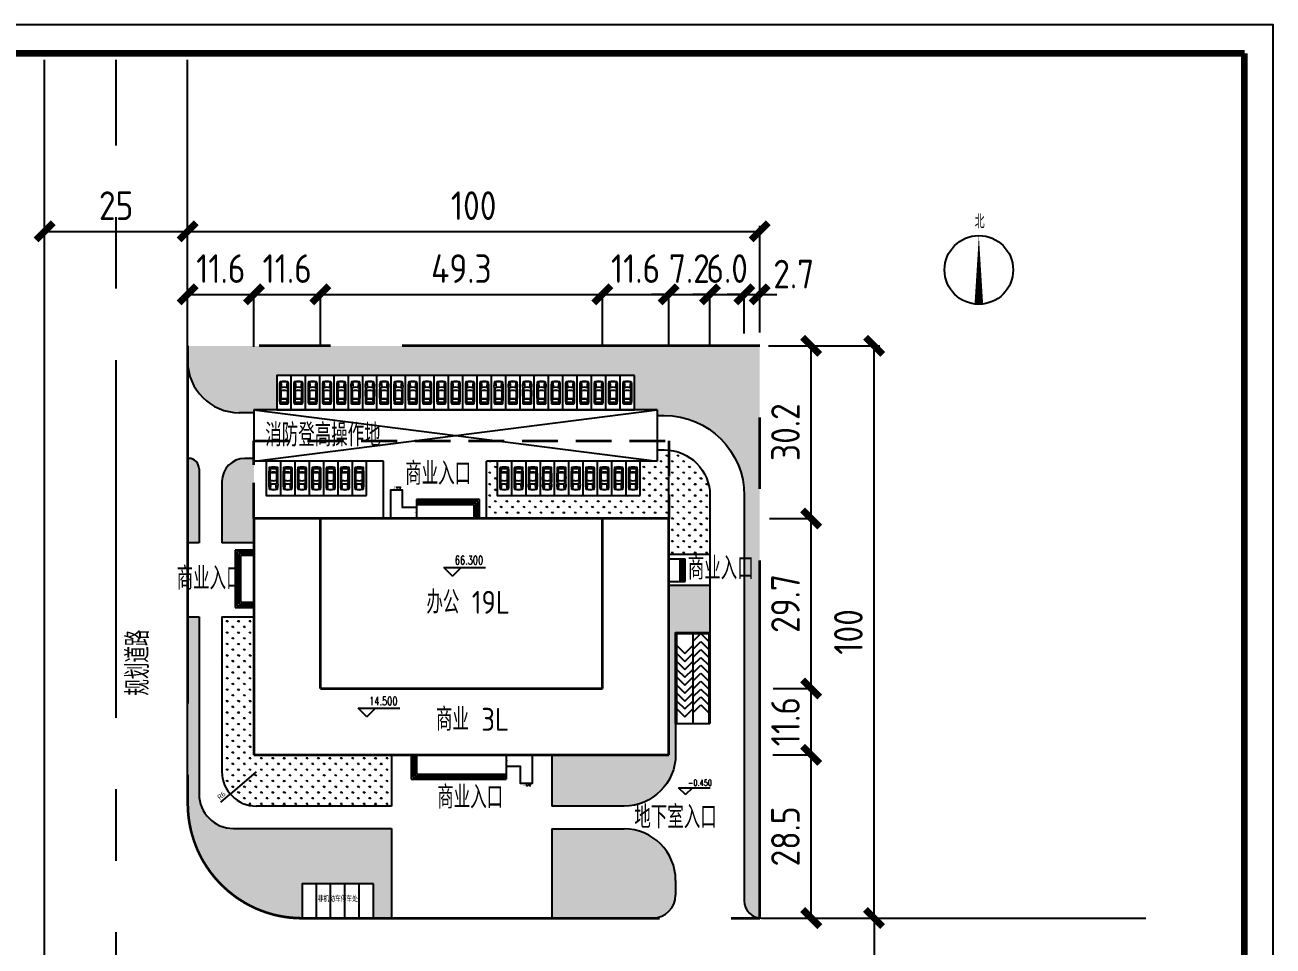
# Model space of a CAD drawing. Extents: x -1 to 1050000, y -900000 to 0.
# Drawn here: x 80931 to 168200, y -125589 to -61200 of the extents above; entities that cross this region are included whole.
import ezdxf

# ---------------------------------------------------------------- set-up
doc = ezdxf.new("R2010")
doc.units = 0
doc.header["$LTSCALE"] = 1000
doc.header["$MEASUREMENT"] = 0
doc.linetypes.add('CENTERX2', pattern=[4, 2.5, -0.5, 0.5, -0.5])
doc.linetypes.add('DASHED2', pattern=[0.375, 0.25, -0.125])
doc.layers.add('Building', color=240, linetype='Continuous', lineweight=40)
doc.layers.add('G-ANNO-TTLB-WIDE', color=214, linetype='Continuous', lineweight=100)
for name, color, linetype in [('DIM_ELEV', 3, 'Continuous'), ('DIM_SYMB', 3, 'Continuous'), ('G-ANNO-TTLB-THIN', 151, 'Continuous'), ('grass', 90, 'Continuous'), ('PKNG-TSRP', 83, 'Continuous'), ('PUB_DIM', 3, 'Continuous'), ('PUB_TEXT', 7, 'Continuous'), ('ROAD', 2, 'Continuous'), ('ROAD_DOTE', 1, 'CENTERX2'), ('secure-fire', 72, 'Continuous'), ('STAIR', 2, 'Continuous'), ('停车场', 30, 'Continuous')]:
    doc.layers.add(name, color=color, linetype=linetype)
doc.styles.add('_TCH_DIM', font='SIMPLEX', dxfattribs={"bigfont": 'GBCBIG'})
doc.styles.get("Standard").update_dxf_attribs({"font": 'gbenor.shx', "bigfont": 'gbcbig.shx'})
doc.dimstyles.get("Standard").update_dxf_attribs({"dimscale": 100, "dimtxt": 3.5, "dimasz": 1, "dimexe": 2.5, "dimexo": 3, "dimgap": 1.5, "dimtad": 1, "dimdec": 0, "dimzin": 0, "dimdsep": 46, "dimtxsty": 'Standard', "dimblk": 'ARCHTICK', "dimcen": 0.09, "dimadec": 0, "dimazin": 0, "dimtfac": 1, "dimtdec": 0, "dimtix": 1, "dimtmove": 2, "dimatfit": 3, "dimfxl": 1, "dimtolj": 1, "dimtzin": 0, "dimarcsym": 0})
pattern_1 = [(90, (82305.97, -143630.85), (-399.1182, 399.1182), [105.8323, -692.404]), (45, (82305.97, -143630.85), (-399.1185, 399.1185), [105.8323, -458.6065]), (135, (82305.97, -143630.85), (-399.1185, -399.1185), [105.8323, -458.6065])]

# ---------------------------------------------------------------- blocks, each defined once
blk = doc.blocks.new('_ArchTick')
at = {"color": 0, "linetype": 'ByBlock', "const_width": 0.4}
blk.add_lwpolyline([(-0.5, -0.5), (0.5, 0.5)], dxfattribs=at)
blk = doc.blocks.new('*D737')
at = {"layer": 'Defpoints', "color": 0, "transparency": 16777216}
for p in [(132306, -75631), (92306, -80431), (132306, -80431)]:
    blk.add_point(p, dxfattribs=at)
at = {"layer": 'PUB_DIM', "color": 0, "lineweight": -2, "transparency": 16777216}
for p, q in [((92306, -80031), (92306, -75231)), ((92306, -75631), (132306, -75631)), ((132306, -80031), (132306, -75231))]:
    blk.add_line(p, q, dxfattribs=at)
at = {"layer": 'PUB_DIM', "color": 0, "lineweight": -2, "transparency": 16777216, "xscale": 1200, "yscale": 1200, "zscale": 1200, "rotation": 180}
blk.add_blockref('_ArchTick', (92306, -75631), dxfattribs=at)
at = {"layer": 'PUB_DIM', "color": 0, "lineweight": -2, "transparency": 16777216, "xscale": 1200, "yscale": 1200, "zscale": 1200}
blk.add_blockref('_ArchTick', (132306, -75631), dxfattribs=at)
at = {"layer": 'PUB_DIM', "color": 0, "transparency": 16777216, "insert": (112306, -73831), "char_height": 2000, "attachment_point": 5}
blk.add_mtext('\\A1;100', dxfattribs=at)
blk = doc.blocks.new('*D731')
at = {"layer": 'Defpoints', "color": 0, "transparency": 16777216}
for p in [(135506, -83631), (140306, -83631), (135506, -123631)]:
    blk.add_point(p, dxfattribs=at)
at = {"layer": 'PUB_DIM', "color": 0, "lineweight": -2, "transparency": 16777216}
for p, q in [((135906, -83631), (140706, -83631)), ((140306, -123631), (140306, -83631)), ((135906, -123631), (140706, -123631))]:
    blk.add_line(p, q, dxfattribs=at)
at = {"layer": 'PUB_DIM', "color": 0, "lineweight": -2, "transparency": 16777216, "xscale": 1200, "yscale": 1200, "zscale": 1200}
for p, rotation in [((140306, -83631), 90), ((140306, -123631), 270)]:
    blk.add_blockref('_ArchTick', p, dxfattribs=dict(at, rotation=rotation))
at = {"layer": 'PUB_DIM', "color": 0, "transparency": 16777216, "insert": (138506, -103631), "char_height": 2000, "attachment_point": 5, "rotation": 90}
blk.add_mtext('\\A1;100', dxfattribs=at)
blk = doc.blocks.new('*D732')
at = {"layer": 'Defpoints', "color": 0, "transparency": 16777216}
for p in [(82306, -75631), (92306, -75631), (92306, -75631)]:
    blk.add_point(p, dxfattribs=at)
at = {"layer": 'PUB_DIM', "color": 0, "lineweight": -2, "transparency": 16777216}
blk.add_line((82306, -75631), (92306, -75631), dxfattribs=at)
at = {"layer": 'PUB_DIM', "color": 0, "lineweight": -2, "transparency": 16777216, "xscale": 1200, "yscale": 1200, "zscale": 1200, "rotation": 180}
blk.add_blockref('_ArchTick', (82306, -75631), dxfattribs=at)
at = {"layer": 'PUB_DIM', "color": 0, "lineweight": -2, "transparency": 16777216, "xscale": 1200, "yscale": 1200, "zscale": 1200}
blk.add_blockref('_ArchTick', (92306, -75631), dxfattribs=at)
at = {"layer": 'PUB_DIM', "color": 0, "transparency": 16777216, "insert": (87306, -73831), "char_height": 2000, "attachment_point": 5}
blk.add_mtext('\\A1;25', dxfattribs=at)
blk = doc.blocks.new('*D733')
at = {"layer": 'Defpoints', "color": 0, "transparency": 16777216}
for p in [(140306, -123631), (140306, -135631), (140306, -135631)]:
    blk.add_point(p, dxfattribs=at)
at = {"layer": 'PUB_DIM', "color": 0, "lineweight": -2, "transparency": 16777216}
for p, q in [((139906, -123631), (139906, -123631)), ((140306, -123631), (140306, -135631)), ((139906, -135631), (139906, -135631))]:
    blk.add_line(p, q, dxfattribs=at)
at = {"layer": 'PUB_DIM', "color": 0, "lineweight": -2, "transparency": 16777216, "xscale": 1200, "yscale": 1200, "zscale": 1200}
for p, rotation in [((140306, -123631), 90), ((140306, -135631), 270)]:
    blk.add_blockref('_ArchTick', p, dxfattribs=dict(at, rotation=rotation))
at = {"layer": 'PUB_DIM', "color": 0, "transparency": 16777216, "insert": (138506, -129631), "char_height": 2000, "attachment_point": 5, "rotation": 90}
blk.add_mtext('\\A1;30', dxfattribs=at)
blk = doc.blocks.new('*D734')
at = {"layer": 'Defpoints', "color": 0, "transparency": 16777216}
for p in [(96946, -80031), (92306, -93903), (96946, -95703)]:
    blk.add_point(p, dxfattribs=at)
at = {"layer": 'PUB_DIM', "color": 0, "lineweight": -2, "transparency": 16777216}
for p, q in [((92306, -81903), (92306, -79991)), ((92306, -80031), (96946, -80031)), ((96946, -83703), (96946, -79991))]:
    blk.add_line(p, q, dxfattribs=at)
at = {"layer": 'PUB_DIM', "color": 0, "lineweight": -2, "transparency": 16777216, "xscale": 1200, "yscale": 1200, "zscale": 1200, "rotation": 180}
blk.add_blockref('_ArchTick', (92306, -80031), dxfattribs=at)
at = {"layer": 'PUB_DIM', "color": 0, "lineweight": -2, "transparency": 16777216, "xscale": 1200, "yscale": 1200, "zscale": 1200}
blk.add_blockref('_ArchTick', (96946, -80031), dxfattribs=at)
at = {"layer": 'PUB_DIM', "color": 0, "transparency": 16777216, "insert": (94626, -78231), "char_height": 2000, "attachment_point": 5}
blk.add_mtext('\\A1;11.6', dxfattribs=at)
blk = doc.blocks.new('*D735')
at = {"layer": 'Defpoints', "color": 0, "transparency": 16777216}
for p in [(121306, -80031), (101586, -95703), (121306, -95703)]:
    blk.add_point(p, dxfattribs=at)
at = {"layer": 'PUB_DIM', "color": 0, "lineweight": -2, "transparency": 16777216}
for p, q in [((101586, -83703), (101586, -79991)), ((101586, -80031), (121306, -80031)), ((121306, -83703), (121306, -79991))]:
    blk.add_line(p, q, dxfattribs=at)
at = {"layer": 'PUB_DIM', "color": 0, "lineweight": -2, "transparency": 16777216, "xscale": 1200, "yscale": 1200, "zscale": 1200, "rotation": 180}
blk.add_blockref('_ArchTick', (101586, -80031), dxfattribs=at)
at = {"layer": 'PUB_DIM', "color": 0, "lineweight": -2, "transparency": 16777216, "xscale": 1200, "yscale": 1200, "zscale": 1200}
blk.add_blockref('_ArchTick', (121306, -80031), dxfattribs=at)
at = {"layer": 'PUB_DIM', "color": 0, "transparency": 16777216, "insert": (111446, -78231), "char_height": 2000, "attachment_point": 5}
blk.add_mtext('\\A1;49.3', dxfattribs=at)
blk = doc.blocks.new('*D736')
at = {"layer": 'Defpoints', "color": 0, "transparency": 16777216}
for p in [(125946, -80031), (121306, -95703), (125946, -95703)]:
    blk.add_point(p, dxfattribs=at)
at = {"layer": 'PUB_DIM', "color": 0, "lineweight": -2, "transparency": 16777216}
for p, q in [((121306, -83703), (121306, -79991)), ((121306, -80031), (125946, -80031)), ((125946, -83703), (125946, -79991))]:
    blk.add_line(p, q, dxfattribs=at)
at = {"layer": 'PUB_DIM', "color": 0, "lineweight": -2, "transparency": 16777216, "xscale": 1200, "yscale": 1200, "zscale": 1200, "rotation": 180}
blk.add_blockref('_ArchTick', (121306, -80031), dxfattribs=at)
at = {"layer": 'PUB_DIM', "color": 0, "lineweight": -2, "transparency": 16777216, "xscale": 1200, "yscale": 1200, "zscale": 1200}
blk.add_blockref('_ArchTick', (125946, -80031), dxfattribs=at)
at = {"layer": 'PUB_DIM', "color": 0, "transparency": 16777216, "insert": (123626, -78231), "char_height": 2000, "attachment_point": 5}
blk.add_mtext('\\A1;11.6', dxfattribs=at)
blk = doc.blocks.new('*D727')
at = {"layer": 'Defpoints', "color": 0, "transparency": 16777216}
for p in [(128830, -80031), (125946, -95703), (128830, -95703)]:
    blk.add_point(p, dxfattribs=at)
at = {"layer": 'PUB_DIM', "color": 0, "lineweight": -2, "transparency": 16777216}
for p, q in [((125946, -80031), (124746, -80031)), ((125946, -83703), (125946, -79991)), ((125946, -80031), (128830, -80031)), ((128830, -83703), (128830, -79991)), ((128830, -80031), (130030, -80031))]:
    blk.add_line(p, q, dxfattribs=at)
at = {"layer": 'PUB_DIM', "color": 0, "lineweight": -2, "transparency": 16777216, "xscale": 1200, "yscale": 1200, "zscale": 1200}
blk.add_blockref('_ArchTick', (125946, -80031), dxfattribs=at)
at = {"layer": 'PUB_DIM', "color": 0, "lineweight": -2, "transparency": 16777216, "xscale": 1200, "yscale": 1200, "zscale": 1200, "rotation": 180}
blk.add_blockref('_ArchTick', (128830, -80031), dxfattribs=at)
at = {"layer": 'PUB_DIM', "color": 0, "transparency": 16777216, "insert": (127388, -78231), "char_height": 2000, "attachment_point": 5}
blk.add_mtext('\\A1;7.2', dxfattribs=at)
blk = doc.blocks.new('*D728')
at = {"layer": 'Defpoints', "color": 0, "transparency": 16777216}
for p in [(118430, -112223), (135906, -112223), (118430, -123631)]:
    blk.add_point(p, dxfattribs=at)
at = {"layer": 'PUB_DIM', "color": 0, "lineweight": -2, "transparency": 16777216}
for p, q in [((133230, -112223), (135946, -112223)), ((135906, -123631), (135906, -112223)), ((133230, -123631), (135946, -123631))]:
    blk.add_line(p, q, dxfattribs=at)
at = {"layer": 'PUB_DIM', "color": 0, "lineweight": -2, "transparency": 16777216, "xscale": 1200, "yscale": 1200, "zscale": 1200}
for p, rotation in [((135906, -112223), 90), ((135906, -123631), 270)]:
    blk.add_blockref('_ArchTick', p, dxfattribs=dict(at, rotation=rotation))
at = {"layer": 'PUB_DIM', "color": 0, "transparency": 16777216, "insert": (134106, -117927), "char_height": 2000, "attachment_point": 5, "rotation": 90}
blk.add_mtext('\\A1;28.5', dxfattribs=at)
blk = doc.blocks.new('*D729')
at = {"layer": 'Defpoints', "color": 0, "transparency": 16777216}
for p in [(118444, -107583), (135906, -107583), (118430, -112223)]:
    blk.add_point(p, dxfattribs=at)
at = {"layer": 'PUB_DIM', "color": 0, "lineweight": -2, "transparency": 16777216}
for p, q in [((133244, -107583), (135946, -107583)), ((135906, -112223), (135906, -107583)), ((133230, -112223), (135946, -112223))]:
    blk.add_line(p, q, dxfattribs=at)
at = {"layer": 'PUB_DIM', "color": 0, "lineweight": -2, "transparency": 16777216, "xscale": 1200, "yscale": 1200, "zscale": 1200}
for p, rotation in [((135906, -107583), 90), ((135906, -112223), 270)]:
    blk.add_blockref('_ArchTick', p, dxfattribs=dict(at, rotation=rotation))
at = {"layer": 'PUB_DIM', "color": 0, "transparency": 16777216, "insert": (134106, -109903), "char_height": 2000, "attachment_point": 5, "rotation": 90}
blk.add_mtext('\\A1;11.6', dxfattribs=at)
blk = doc.blocks.new('*D730')
at = {"layer": 'Defpoints', "color": 0, "transparency": 16777216}
for p in [(118189, -95703), (135906, -95703), (118444, -107583)]:
    blk.add_point(p, dxfattribs=at)
at = {"layer": 'PUB_DIM', "color": 0, "lineweight": -2, "transparency": 16777216}
for p, q in [((132989, -95703), (135946, -95703)), ((135906, -107583), (135906, -95703)), ((133244, -107583), (135946, -107583))]:
    blk.add_line(p, q, dxfattribs=at)
at = {"layer": 'PUB_DIM', "color": 0, "lineweight": -2, "transparency": 16777216, "xscale": 1200, "yscale": 1200, "zscale": 1200}
for p, rotation in [((135906, -95703), 90), ((135906, -107583), 270)]:
    blk.add_blockref('_ArchTick', p, dxfattribs=dict(at, rotation=rotation))
at = {"layer": 'PUB_DIM', "color": 0, "transparency": 16777216, "insert": (134106, -101643), "char_height": 2000, "attachment_point": 5, "rotation": 90}
blk.add_mtext('\\A1;29.7', dxfattribs=at)
blk = doc.blocks.new('*D739')
at = {"layer": 'Defpoints', "color": 0, "transparency": 16777216}
for p in [(118112, -83631), (135906, -83631), (121306, -95703)]:
    blk.add_point(p, dxfattribs=at)
at = {"layer": 'PUB_DIM', "color": 0, "lineweight": -2, "transparency": 16777216}
for p, q in [((132912, -83631), (135946, -83631)), ((135906, -95703), (135906, -83631)), ((136106, -95703), (135946, -95703))]:
    blk.add_line(p, q, dxfattribs=at)
at = {"layer": 'PUB_DIM', "color": 0, "lineweight": -2, "transparency": 16777216, "xscale": 1200, "yscale": 1200, "zscale": 1200}
for p, rotation in [((135906, -83631), 90), ((135906, -95703), 270)]:
    blk.add_blockref('_ArchTick', p, dxfattribs=dict(at, rotation=rotation))
at = {"layer": 'PUB_DIM', "color": 0, "transparency": 16777216, "insert": (134106, -89667), "char_height": 2000, "attachment_point": 5, "rotation": 90}
blk.add_mtext('\\A1;30.2', dxfattribs=at)
blk = doc.blocks.new('*D725')
at = {"layer": 'Defpoints', "color": 0, "transparency": 16777216}
for p in [(131230, -80031), (128830, -94690), (131230, -94760)]:
    blk.add_point(p, dxfattribs=at)
at = {"layer": 'PUB_DIM', "color": 0, "lineweight": -2, "transparency": 16777216}
for p, q in [((128830, -80031), (127630, -80031)), ((128830, -82690), (128830, -79991)), ((128830, -80031), (131230, -80031)), ((131230, -82760), (131230, -79991)), ((131230, -80031), (132430, -80031))]:
    blk.add_line(p, q, dxfattribs=at)
at = {"layer": 'PUB_DIM', "color": 0, "lineweight": -2, "transparency": 16777216, "xscale": 1200, "yscale": 1200, "zscale": 1200}
blk.add_blockref('_ArchTick', (128830, -80031), dxfattribs=at)
at = {"layer": 'PUB_DIM', "color": 0, "lineweight": -2, "transparency": 16777216, "xscale": 1200, "yscale": 1200, "zscale": 1200, "rotation": 180}
blk.add_blockref('_ArchTick', (131230, -80031), dxfattribs=at)
at = {"layer": 'PUB_DIM', "color": 0, "transparency": 16777216, "insert": (130030, -78231), "char_height": 2000, "attachment_point": 5}
blk.add_mtext('\\A1;6.0', dxfattribs=at)
blk = doc.blocks.new('*D726')
at = {"layer": 'Defpoints', "color": 0, "transparency": 16777216}
for p in [(132306, -80031), (131230, -94760), (132306, -94690)]:
    blk.add_point(p, dxfattribs=at)
at = {"layer": 'PUB_DIM', "color": 0, "lineweight": -2, "transparency": 16777216}
for p, q in [((131230, -80031), (130030, -80031)), ((131230, -82760), (131230, -79991)), ((131230, -80031), (132306, -80031)), ((132306, -82690), (132306, -79991)), ((132306, -80031), (133506, -80031))]:
    blk.add_line(p, q, dxfattribs=at)
at = {"layer": 'PUB_DIM', "color": 0, "lineweight": -2, "transparency": 16777216, "xscale": 1200, "yscale": 1200, "zscale": 1200}
blk.add_blockref('_ArchTick', (131230, -80031), dxfattribs=at)
at = {"layer": 'PUB_DIM', "color": 0, "lineweight": -2, "transparency": 16777216, "xscale": 1200, "yscale": 1200, "zscale": 1200, "rotation": 180}
blk.add_blockref('_ArchTick', (132306, -80031), dxfattribs=at)
at = {"layer": 'PUB_DIM', "color": 0, "transparency": 16777216, "insert": (134685, -78616), "char_height": 2000, "attachment_point": 5}
blk.add_mtext('\\A1;2.7', dxfattribs=at)
blk = doc.blocks.new('$车$00000001')
for p, q in [((-702, -406, 0), (-713, 540, 0)), ((-713, 540, 0), (-576, 195, 0)), ((-672, 697, 0), (-579, 391, 0)), ((-576, 195, 0), (-576, -323, 0)), ((-547, 1807, 0), (-416, 915, 0)), ((552, 1807, 0), (421, 915, 0)), ((715, 540, 0), (578, 195, 0)), ((578, 195, 0), (578, -323, 0)), ((672, 697, 0), (579, 391, 0)), ((703, -406, 0), (715, 540, 0)), ((-576, -323, 0), (-702, -406, 0)), ((-576, -378, 0), (-701, -460, 0)), ((-695, -1259, 0), (-701, -460, 0)), ((-576, -901, 0), (-695, -1259, 0)), ((-526, -986, 0), (-680, -1654, 0)), ((-680, -1654, 0), (-680, -1837, 0)), ((-613, -1625, 0), (-502, -1066, 0)), ((-576, -378, 0), (-576, -901, 0)), ((615, -1625, 0), (504, -1066, 0)), ((530, -985, 0), (683, -1654, 0)), ((578, -323, 0), (703, -406, 0)), ((578, -378, 0), (703, -460, 0)), ((578, -378, 0), (578, -901, 0)), ((578, -901, 0), (697, -1259, 0)), ((683, -1654, 0), (683, -1837, 0)), ((697, -1259, 0), (703, -460, 0))]:
    blk.add_line(p, q)
at = {"elevation": 0}
blk.add_lwpolyline([(-759, -1851, 0.3707945), (-687, -1929, 0.0503586), (687, -1929, 0.3707945), (759, -1851, 0.0137849), (781, 852, 0.0860866), (726, 1821, 0.274876), (668, 1882, 0.1151264), (-664, 1893, 0.278808), (-723, 1832, 0.0870699), (-781, 852, 0.0137849)], format="xyb", close=True, dxfattribs=at)
for centre, radius, start, end in [((-661, 1732, 0), 82.2, 107.81788, 168.39421), ((-21, -539, 0), 2441, 73.03471, 105.81411), ((-596, 720, 0), 78.6, 121.14552, 196.79837), ((0, -320, 0), 1277, 60.07742, 119.92258), ((-504, 414, 0), 78.6, 196.79837, 283.66308), ((0, -1777, 0), 2169, 77.06832, 102.93168), ((504, 414, 0), 78.6, 256.33692, 343.20163), ((596, 720, 0), 78.6, 343.20163, 58.85448), ((664, 1718, 0), 82.2, 11.32486, 70.88258), ((-643, -1747, 0), 121, 184.39871, 237.52881), ((0, 4897, 0), 6783, 264.01419, 275.98581), ((0, 1755, 0), 3436, 259.68972, 280.31028), ((0, 5836, 0), 6842, 265.59188, 274.44072), ((0, 5792, 0), 6876, 265.79714, 274.20286), ((643, -1747, 0), 121, 302.47119, 355.60129)]:
    blk.add_arc(centre, radius, start, end)
blk = doc.blocks.new('*D724')
at = {"layer": 'Defpoints', "color": 0, "transparency": 16777216}
for p in [(101586, -80031), (96946, -93903), (101586, -95703)]:
    blk.add_point(p, dxfattribs=at)
at = {"layer": 'PUB_DIM', "color": 0, "lineweight": -2, "transparency": 16777216}
for p, q in [((96946, -81903), (96946, -79991)), ((96946, -80031), (101586, -80031)), ((101586, -83703), (101586, -79991))]:
    blk.add_line(p, q, dxfattribs=at)
at = {"layer": 'PUB_DIM', "color": 0, "lineweight": -2, "transparency": 16777216, "xscale": 1200, "yscale": 1200, "zscale": 1200, "rotation": 180}
blk.add_blockref('_ArchTick', (96946, -80031), dxfattribs=at)
at = {"layer": 'PUB_DIM', "color": 0, "lineweight": -2, "transparency": 16777216, "xscale": 1200, "yscale": 1200, "zscale": 1200}
blk.add_blockref('_ArchTick', (101586, -80031), dxfattribs=at)
at = {"layer": 'PUB_DIM', "color": 0, "transparency": 16777216, "insert": (99266, -78231), "char_height": 2000, "attachment_point": 5}
blk.add_mtext('\\A1;11.6', dxfattribs=at)
blk = doc.blocks.new('2.3')
blk.add_line((551418, 421265), (551418, 440915))
at = {"layer": '停车场'}
for p, q in [((551168, 421265), (551168, 441165)), ((551168, 441165), (558668, 441165)), ((551418, 421265), (551418, 440915)), ((551418, 440915), (558418, 440915)), ((554918, 440915), (554918, 421265)), ((554918, 440915), (558418, 440915)), ((554918, 439186), (556668, 440915)), ((554918, 437457), (556668, 439186)), ((556668, 440915), (558418, 439186)), ((556668, 439186), (558418, 437457)), ((558418, 440915), (558418, 421265)), ((558668, 441165), (558668, 421265)), ((551418, 438286), (553168, 436557)), ((551418, 436557), (553168, 434828)), ((553168, 436557), (554918, 438286)), ((553168, 434828), (554918, 436557)), ((554918, 435728), (556668, 437457)), ((556668, 437457), (558418, 435728)), ((551418, 434828), (553168, 433099)), ((553168, 433099), (554918, 434828)), ((554918, 433999), (556668, 435728)), ((554918, 432270), (556668, 433999)), ((556668, 435728), (558418, 433999)), ((556668, 433999), (558418, 432270)), ((551418, 433099), (553168, 431370)), ((551418, 431370), (553168, 429640)), ((553168, 431370), (554918, 433099)), ((553168, 429640), (554918, 431370)), ((554918, 430540), (556668, 432270)), ((556668, 432270), (558418, 430540)), ((551418, 429640), (553168, 427911)), ((553168, 427911), (554918, 429640)), ((554918, 428811), (556668, 430540)), ((554918, 427082), (556668, 428811)), ((556668, 430540), (558418, 428811)), ((556668, 428811), (558418, 427082)), ((551418, 427911), (553168, 426182)), ((551418, 426182), (553168, 424453)), ((553168, 426182), (554918, 427911)), ((553168, 424453), (554918, 426182)), ((554918, 425353), (556668, 427082)), ((556668, 427082), (558418, 425353)), ((551418, 424453), (553168, 422724)), ((553168, 422724), (554918, 424453)), ((554918, 423624), (556668, 425353)), ((556668, 425353), (558418, 423624)), ((551168, 421265), (558668, 421265))]:
    blk.add_line(p, q, dxfattribs=at)
blk = doc.blocks.new('*D738')
at = {"layer": 'Defpoints', "color": 0, "transparency": 16777216}
for p in [(97106, -113403), (95286, -114967)]:
    blk.add_point(p, dxfattribs=at)
at = {"layer": 'grass', "color": 0, "lineweight": -2, "transparency": 16777216}
for p in [(97106, -113403), (94630, -115531)]:
    blk.add_line(p, (95286, -114967), dxfattribs=at)
at = {"layer": 'grass', "color": 0, "lineweight": -2, "transparency": 16777216, "xscale": 100, "yscale": 100, "zscale": 100, "rotation": 40.669784228382}
blk.add_blockref('_ArchTick', (95286, -114967), dxfattribs=at)
at = {"layer": 'grass', "color": 0, "transparency": 16777216, "insert": (94670, -115068), "char_height": 350, "attachment_point": 5, "rotation": 40.66978}
blk.add_mtext('\\A1;R6', dxfattribs=at)

msp = doc.modelspace()

# ---------------------------------------------------------------- hatches: boundary and pattern name
at = {"layer": 'grass'}
h = msp.add_hatch(dxfattribs=at)
h.set_pattern_fill('GRASS', color=256, scale=200)
h.set_pattern_definition(pattern_1)
h.paths.add_polyline_path([(132305.97, -83630.85), (92305.97, -83630.85), (92305.97, -84703.1, 0.41421356), (95905.97, -88303.1), (96945.97, -88303.1), (96945.97, -88103.1), (98545.97, -88103.1), (98545.97, -85703.1), (99545.97, -85703.1), (100545.97, -85703.1), (101545.97, -85703.1), (102545.97, -85703.1), (103545.97, -85703.1), (104545.97, -85703.1), (105545.97, -85703.1), (106545.97, -85703.1), (107545.97, -85703.1), (108545.97, -85703.1), (109545.97, -85703.1), (110545.97, -85703.1), (111545.97, -85703.1), (112545.97, -85703.1), (113545.97, -85703.1), (114545.97, -85703.1), (115545.97, -85703.1), (116545.97, -85703.1), (117545.97, -85703.1), (118545.97, -85703.1), (119545.97, -85703.1), (120545.97, -85703.1), (121545.97, -85703.1), (122545.97, -85703.1), (123545.97, -85703.1), (123545.97, -88103.1), (125145.97, -88103.1), (125145.97, -88503.1), (125629.97, -88503.1, -0.41421356), (131229.97, -94103.1), (131229.97, -122430.85, 0.38420875), (132305.97, -123624.42)])
h.paths.add_polyline_path([(127052.15, -97944.37), (132105.09, -97944.37), (132105.09, -95520.84), (127052.15, -95520.84)], flags=25)
h = msp.add_hatch(dxfattribs=at)
h.set_pattern_fill('GRASS', color=256, scale=200)
h.set_pattern_definition(pattern_1)
h.paths.add_polyline_path([(93105.91, -92223.16, 0.4142351), (92385.91, -91503.1), (92305.97, -91503.1), (92305.97, -97403.1), (93105.53, -97403.1)])
h.paths.add_polyline_path([(94705.97, -97403.1), (96945.97, -97403.1), (96945.97, -95703.1), (96945.97, -91503.1), (96305.97, -91503.1, 0.41421356), (94705.97, -93103.1)])
h.paths.add_polyline_path([(93105.15, -102603.1), (92305.97, -102603.1), (92305.97, -115630.85, 0.41421356), (100305.97, -123630.85), (100305.97, -121230.85), (101305.97, -121230.85), (102305.97, -121230.85), (103305.97, -121230.85), (104305.97, -121230.85), (105305.97, -121230.85), (105305.97, -123630.85), (106565.97, -123630.85), (106565.97, -117378.88), (95501.31, -117365.39, -0.41387796), (93104.24, -114965.21)])
h.paths.add_polyline_path([(117765.97, -112223.1), (117765.97, -115803.1), (122829.97, -115803.1, 0.41421356), (126429.97, -112203.1), (126429.97, -103666.97), (128829.97, -103666.97), (128829.97, -100356.3), (125945.97, -100356.3), (125945.97, -112223.1)])
h.paths.add_polyline_path([(117765.97, -117392.54), (117765.97, -123630.85), (124829.97, -123630.85, 0.41421356), (126429.97, -122030.85), (126429.97, -120998.72, 0.41385642), (122834.36, -117398.72)])
h = msp.add_hatch(dxfattribs=at)
h.set_pattern_fill('GRASS', color=256, scale=200)
h.set_pattern_definition(pattern_1)
h.paths.add_polyline_path([(128829.97, -94103.1, 0.38553108), (125945.97, -90918.74), (125945.97, -95703.1), (125945.97, -98196.3), (128829.97, -98196.3)])
h.paths.add_polyline_path([(125945.97, -90918.74, 0.02473284), (125629.97, -90903.1), (125145.97, -90903.1), (125145.97, -91703.1), (123945.97, -91703.1), (123945.97, -94103.1), (122945.97, -94103.1), (121945.97, -94103.1), (120945.97, -94103.1), (119945.97, -94103.1), (118945.97, -94103.1), (117945.97, -94103.1), (116945.97, -94103.1), (115945.97, -94103.1), (114945.97, -94103.1), (113945.97, -94103.1), (113945.97, -91703.1), (113205.97, -91703.1), (113205.97, -95703.1), (125945.97, -95703.1)])
h = msp.add_hatch(dxfattribs=at)
h.set_pattern_fill('GRASS', color=256, scale=200)
h.set_pattern_definition(pattern_1)
h.paths.add_polyline_path([(94705.97, -113403.1, 0.41421356), (97105.97, -115803.1), (106565.97, -115803.1), (106565.97, -112223.1), (96945.97, -112223.1), (96945.97, -102603.1), (94705.97, -102603.1)])

# ---------------------------------------------------------------- linework, layer by layer
for p, q in [((82305.97, -149630.85), (82305.97, -63630.85)), ((92305.97, -84703.1), (92305.97, -63630.85)), ((96945.97, -88103.1), (125145.97, -91703.1)), ((96985.97, -91703.1), (125145.97, -88103.1)), ((96945.97, -88303.1), (95905.97, -88303.1)), ((92305.97, -91503.1), (92385.91, -91503.1)), ((96945.97, -91503.1), (96305.97, -91503.1)), ((93105.91, -92223.16), (93105.53, -97403.1)), ((94705.97, -93103.1), (94705.97, -97403.1)), ((125945.97, -95703.1), (125945.97, -92823.1)), ((92305.97, -115630.85), (92305.97, -95103.1)), ((93105.15, -102568.04), (93104.24, -114965.21)), ((94705.97, -102568.04), (94705.97, -113403.1)), ((126429.97, -103666.97), (128829.97, -103666.97)), ((95501.31, -117365.39), (106565.97, -117378.88)), ((117765.97, -117392.54), (122834.36, -117398.72)), ((126429.97, -120998.72), (126429.97, -122030.85))]:
    msp.add_line(p, q)
at = {"color": 1, "linetype": 'CENTERX2', "lineweight": 35, "ltscale": 10}
msp.add_lwpolyline([(132305.97, -83630.85), (92305.97, -83630.85), (92305.97, -115630.85, 0.41421356), (100305.97, -123630.85), (132305.97, -123630.85)], format="xyb", close=True, dxfattribs=at)
for points in [[(125145.97, -88503.1), (125629.97, -88503.1, -0.41421356), (131229.97, -94103.1), (131229.97, -122430.85, 0.41421356), (132429.97, -123630.85), (159305.97, -123630.85)], [(125145.97, -90903.1), (125629.97, -90903.1, -0.41421356), (128829.97, -94103.1), (128829.97, -103666.97)], [(126429.97, -103666.97), (126429.97, -112203.1, -0.41421356), (122829.97, -115803.1), (117765.97, -115803.1)]]:
    msp.add_lwpolyline(points, format="xyb")
msp.add_lwpolyline([(106565.97, -115803.1), (97105.97, -115803.1)])
for centre, radius, start, end in [((95905.97, -84703.1), 3600, 180, 270), ((92385.91, -92223.1), 720, 359.9957866, 90), ((96305.97, -93103.1), 1600, 90, 180), ((97105.97, -113403.1), 2400, 180, 270), ((95504.24, -114965.39), 2400, 179.9957866, 269.9301273), ((100305.97, -115630.85), 8000, 180, 270), ((122829.97, -120998.72), 3600, 0, 89.9301273), ((124829.97, -122030.85), 1600, 270, 0)]:
    msp.add_arc(centre, radius, start, end)
at = {"layer": 'Building', "lineweight": 35}
for p, q in [((96945.97, -95703.1), (96945.97, -112223.1)), ((125945.97, -95703.1), (96945.97, -95703.1)), ((101585.97, -107583.1), (101585.97, -95703.1)), ((121305.97, -107583.1), (121305.97, -95703.1)), ((125945.97, -112223.1), (125945.97, -95703.1)), ((101585.97, -107583.1), (121305.97, -107583.1)), ((96945.97, -112223.1), (125945.97, -112223.1))]:
    msp.add_line(p, q, dxfattribs=at)
at = {"layer": 'Building', "linetype": 'DASHED2', "lineweight": 35, "ltscale": 10}
msp.add_lwpolyline([(96945.97, -95703.1), (96945.97, -90263.1), (125945.97, -90263.1), (125945.97, -95703.1)], dxfattribs=at)
at = {"layer": 'DIM_ELEV'}
for p, q in [((110830.19, -99727.06), (110230.19, -99127.06)), ((110230.19, -99127.06), (113130.19, -99127.06)), ((110830.19, -99727.06), (111430.19, -99127.06)), ((104838.26, -109570.72), (104238.26, -108970.72)), ((104238.26, -108970.72), (107138.26, -108970.72)), ((104838.26, -109570.72), (105438.26, -108970.72)), ((127118.03, -115003.84), (126638.03, -114523.84)), ((126638.03, -114523.84), (128852.89, -114523.84)), ((127118.03, -115003.84), (127598.03, -114523.84))]:
    msp.add_line(p, q, dxfattribs=at)
at = {"layer": 'DIM_SYMB'}
for points in [[(147629, -80720.33, 600, 0, 0), (147629, -75920.33, 0, 0, 0)], [(106905.97, -93703.1, 0, 0, 0), (106905.97, -95303.1, 0, 0, 0), (108305.97, -95303.1, 0, 32, 0), (108185.97, -95303.1, 0, 0, 0)], [(115985.97, -114227.52, 0, 0, 0), (115985.97, -112627.52, 0, 0, 0), (114585.97, -112627.52, 0, 32, 0), (114705.97, -112627.52, 0, 0, 0)]]:
    msp.add_lwpolyline(points, format="xyseb", dxfattribs=at)
msp.add_circle((147629, -78320.33), 2400, dxfattribs=at)
at = {"layer": 'G-ANNO-TTLB-THIN'}
msp.add_lwpolyline([(0, -180000), (168200, -180000), (168200, -61200), (0, -61200)], close=True, dxfattribs=at)
at = {"layer": 'G-ANNO-TTLB-WIDE'}
msp.add_lwpolyline([(166200, -63200), (5000, -63200), (5000, -178000), (166200, -178000)], close=True, dxfattribs=at)
at = {"layer": 'PKNG-TSRP'}
for p, q in [((98545.97, -88103.1), (123545.97, -88103.1)), ((100305.97, -123630.85), (105305.97, -123630.85))]:
    msp.add_line(p, q, dxfattribs=at)
for points in [[(123545.97, -85703.1), (98545.97, -85703.1), (98545.97, -88103.1)], [(99545.97, -88103.1), (99545.97, -85703.1)], [(100545.97, -88103.1), (100545.97, -85703.1)], [(101545.97, -88103.1), (101545.97, -85703.1)], [(102545.97, -88103.1), (102545.97, -85703.1)], [(103545.97, -88103.1), (103545.97, -85703.1)], [(104545.97, -88103.1), (104545.97, -85703.1)], [(105545.97, -88103.1), (105545.97, -85703.1)], [(106545.97, -88103.1), (106545.97, -85703.1)], [(107545.97, -88103.1), (107545.97, -85703.1)], [(108545.97, -88103.1), (108545.97, -85703.1)], [(109545.97, -88103.1), (109545.97, -85703.1)], [(110545.97, -88103.1), (110545.97, -85703.1)], [(111545.97, -88103.1), (111545.97, -85703.1)], [(112545.97, -88103.1), (112545.97, -85703.1)], [(113545.97, -88103.1), (113545.97, -85703.1)], [(114545.97, -88103.1), (114545.97, -85703.1)], [(115545.97, -88103.1), (115545.97, -85703.1)], [(116545.97, -88103.1), (116545.97, -85703.1)], [(117545.97, -88103.1), (117545.97, -85703.1)], [(118545.97, -88103.1), (118545.97, -85703.1)], [(119545.97, -88103.1), (119545.97, -85703.1)], [(120545.97, -88103.1), (120545.97, -85703.1)], [(121545.97, -88103.1), (121545.97, -85703.1)], [(122545.97, -88103.1), (122545.97, -85703.1)], [(123545.97, -88103.1), (123545.97, -85703.1)], [(104805.97, -91703.1), (97805.97, -91703.1), (97805.97, -94103.1), (104805.97, -94103.1)], [(98805.97, -91703.1), (98805.97, -94103.1)], [(99805.97, -91703.1), (99805.97, -94103.1)], [(100805.97, -91703.1), (100805.97, -94103.1)], [(101805.97, -91703.1), (101805.97, -94103.1)], [(102805.97, -91703.1), (102805.97, -94103.1)], [(103805.97, -91703.1), (103805.97, -94103.1)], [(104805.97, -94103.1), (104805.97, -91703.1)], [(123945.97, -91703.1), (113945.97, -91703.1), (113945.97, -94103.1), (123945.97, -94103.1)], [(114945.97, -91703.1), (114945.97, -94103.1)], [(115945.97, -91703.1), (115945.97, -94103.1)], [(116945.97, -91703.1), (116945.97, -94103.1)], [(117945.97, -91703.1), (117945.97, -94103.1)], [(118945.97, -91703.1), (118945.97, -94103.1)], [(119945.97, -91703.1), (119945.97, -94103.1)], [(120945.97, -91703.1), (120945.97, -94103.1)], [(121945.97, -91703.1), (121945.97, -94103.1)], [(122945.97, -91703.1), (122945.97, -94103.1)], [(123945.97, -94103.1), (123945.97, -91703.1)], [(105305.97, -121230.85), (100305.97, -121230.85), (100305.97, -123630.85)], [(101305.97, -123630.85), (101305.97, -121230.85)], [(102305.97, -123630.85), (102305.97, -121230.85)], [(103305.97, -123630.85), (103305.97, -121230.85)], [(104305.97, -123630.85), (104305.97, -121230.85)], [(105305.97, -123630.85), (105305.97, -121230.85)]]:
    msp.add_lwpolyline(points, dxfattribs=at)
at = {"layer": 'ROAD'}
for p, q in [((106005.97, -95703.1), (106005.97, -91703.1)), ((113205.97, -95703.1), (113205.97, -91703.1)), ((93105.53, -97403.1), (92305.97, -97403.1)), ((96945.97, -97403.1), (94705.97, -97403.1)), ((125945.97, -98196.3), (128829.97, -98196.3)), ((125945.97, -100356.3), (128829.97, -100356.3)), ((93105.15, -102603.1), (92305.97, -102603.1)), ((96945.97, -102603.1), (94705.97, -102603.1)), ((106565.97, -112223.1), (106565.97, -115803.1)), ((117765.97, -112223.1), (117765.97, -115803.1)), ((106565.97, -117378.88), (106565.97, -123630.85)), ((117765.97, -117392.54), (117765.97, -123630.85))]:
    msp.add_line(p, q, dxfattribs=at)
at = {"layer": 'ROAD_DOTE', "ltscale": 10}
msp.add_line((87305.97, -149630.85), (87305.97, -63630.85), dxfattribs=at)
at = {"layer": 'secure-fire'}
for p, q in [((125145.97, -88103.1), (96945.97, -88103.1)), ((96945.97, -88103.1), (96945.97, -91703.1)), ((125145.97, -88103.1), (125145.97, -91703.1)), ((106005.97, -91703.1), (96945.97, -91703.1)), ((125145.97, -91703.1), (113205.97, -91703.1))]:
    msp.add_line(p, q, dxfattribs=at)
at = {"layer": 'STAIR'}
for p, q in [((112705.97, -94383.1), (108305.97, -94383.1)), ((108305.97, -94383.1), (108305.97, -95703.1)), ((112585.97, -94503.1), (108305.97, -94503.1)), ((112465.97, -94623.1), (108305.97, -94623.1)), ((112345.97, -94743.1), (108305.97, -94743.1)), ((112345.97, -95743.1), (112345.97, -94743.1)), ((112465.97, -95743.1), (112465.97, -94623.1)), ((112585.97, -95743.1), (112585.97, -94503.1)), ((112705.97, -95743.1), (112705.97, -94383.1)), ((96945.97, -97918.5), (95633.97, -97918.5)), ((95633.97, -97918.5), (95633.97, -101918.5)), ((96945.97, -98038.5), (95753.97, -98038.5)), ((95753.97, -98038.5), (95753.97, -101798.5)), ((96945.97, -98158.5), (95873.97, -98158.5)), ((95873.97, -98158.5), (95873.97, -101678.5)), ((96945.97, -98278.5), (95993.97, -98278.5)), ((95993.97, -98278.5), (95993.97, -101558.5)), ((125945.97, -98509.3), (127105.97, -98509.3)), ((126745.97, -100109.3), (126745.97, -98509.3)), ((126865.97, -100109.3), (126865.97, -98509.3)), ((126985.97, -100109.3), (126985.97, -98509.3)), ((127105.97, -100109.3), (127105.97, -98509.3)), ((125945.97, -100109.3), (127105.97, -100109.3)), ((95633.97, -101918.5), (96945.97, -101918.5)), ((95753.97, -101798.5), (96945.97, -101798.5)), ((95873.97, -101678.5), (96945.97, -101678.5)), ((95993.97, -101558.5), (96945.97, -101558.5)), ((107945.97, -112223.1), (107945.97, -113935.1)), ((108065.97, -112223.1), (108065.97, -113815.1)), ((108185.97, -112223.1), (108185.97, -113695.1)), ((108305.97, -112223.1), (108305.97, -113575.1)), ((114585.97, -112227.52), (114585.97, -113935.1)), ((107945.97, -113935.1), (114585.97, -113935.1)), ((108065.97, -113815.1), (114585.97, -113815.1)), ((108185.97, -113695.1), (114585.97, -113695.1)), ((108305.97, -113575.1), (114585.97, -113575.1))]:
    msp.add_line(p, q, dxfattribs=at)
for points in [[(108305.97, -95703.1), (106505.97, -95703.1), (106505.97, -93703.1), (107305.97, -93703.1), (107305.97, -94903.1), (108305.97, -94903.1)], [(114585.97, -112227.52), (116385.97, -112227.52), (116385.97, -114227.52), (115585.97, -114227.52), (115585.97, -113027.52), (114585.97, -113027.52)]]:
    msp.add_lwpolyline(points, dxfattribs=at)

# ---------------------------------------------------------------- block references
at = {"xscale": 0.3199999999999968, "yscale": 0.3199999999999968, "zscale": 0.3199999999999968}
msp.add_blockref('2.3', (-49943.75, -244839.91), dxfattribs=at)
at = {"layer": 'PKNG-TSRP', "xscale": 0.4, "yscale": 0.4, "zscale": 0.4}
for p in [(99045.97, -86903.1), (100045.97, -86903.1), (101045.97, -86903.1), (102045.97, -86903.1), (103045.97, -86903.1), (104045.97, -86903.1), (105045.97, -86903.1), (106045.97, -86903.1), (107045.97, -86903.1), (108045.97, -86903.1), (109045.97, -86903.1), (110045.97, -86903.1), (111045.97, -86903.1), (112045.97, -86903.1), (113045.97, -86903.1), (114045.97, -86903.1), (115045.97, -86903.1), (116045.97, -86903.1), (117045.97, -86903.1), (118045.97, -86903.1), (119045.97, -86903.1), (120045.97, -86903.1), (121045.97, -86903.1), (122045.97, -86903.1), (123045.97, -86903.1)]:
    msp.add_blockref('$车$00000001', p, dxfattribs=at)
for p, rotation in [((98305.97, -92903.1), 180.0000000001825), ((99305.97, -92903.1), 180.0000000001825), ((100305.97, -92903.1), 180.0000000001825), ((101305.97, -92903.1), 180.0000000001825), ((102305.97, -92903.1), 180.0000000001825), ((103305.97, -92903.1), 180.0000000001825), ((104305.97, -92903.1), 180.0000000001825), ((114445.97, -92903.1), 179.9999999997452), ((115445.97, -92903.1), 179.9999999997452), ((116445.97, -92903.1), 179.9999999997452), ((117445.97, -92903.1), 179.9999999997452), ((118445.97, -92903.1), 179.9999999997452), ((119445.97, -92903.1), 179.9999999997452), ((120445.97, -92903.1), 179.9999999997452), ((121445.97, -92903.1), 179.9999999997452), ((122445.97, -92903.1), 179.9999999997452), ((123445.97, -92903.1), 179.9999999997452)]:
    msp.add_blockref('$车$00000001', p, dxfattribs=dict(at, rotation=rotation))

# ---------------------------------------------------------------- texts
at = {"attachment_point": 5}
for s, width, insert, char_height in [('消防登高操作地', 28522.3069, (101767.5, -89865.19), 1600), ('商业入口', 28522.3069, (109819.89, -92556.04), 1600), ('商业入口', 28522.3069, (129578.62, -99175.8), 1600), ('商业入口', 6136.0786, (93841.53, -99883.72), 1600), ('办公 19L', 28522.3069, (111921.33, -101561.91), 1600), ('商业 3L', 28522.3069, (112223.31, -109741.97), 1600), ('商业入口', 28522.3069, (112061.51, -115179.92), 1600), ('地下室入口', 28522.3069, (126419.78, -116569.66), 1600), ('非机动车停车处', 12500, (102805.97, -122305.44), 400)]:
    msp.add_mtext_dynamic_manual_height_columns(s, width=width, gutter_width=1750, heights=[0], dxfattribs=dict(at, insert=insert, char_height=char_height))
at = {"insert": (88810.43, -105777.9), "char_height": 1600, "attachment_point": 5, "rotation": 90}
msp.add_mtext_dynamic_manual_height_columns('规划道路', width=28522.3069, gutter_width=1750, heights=[0], dxfattribs=at)
at = {"layer": 'PUB_TEXT', "style": '_TCH_DIM'}
for s, height, p in [('北', 964.54, (147341.76, -75420.33)), ('上', 135.04, (106682.82, -93598.77)), ('上', 135.04, (115762.82, -114409.52))]:
    msp.add_text(s, height=height, dxfattribs=at).set_placement(p)
at = {"layer": 'PUB_TEXT', "style": '_TCH_DIM', "width": 0.705882}
for s, height, p in [('1/12', 119, (106857.12, -93598.77)), ('66.300', 595, (110990.19, -98917.06)), ('14.500', 595, (104998.26, -108760.72)), ('1/12', 119, (115937.12, -114409.52)), ('-0.450', 408, (127296.32, -114379.84))]:
    msp.add_text(s, height=height, dxfattribs=at).set_placement(p)

# ---------------------------------------------------------------- dimensions: what is measured, and where the dimension line sits
at = {"layer": 'grass'}
dim = msp.add_radius_dim(center=(97105.97, -113403.1), mpoint=(95285.62, -114967.18), dimstyle='Standard', override={"dimscale": 100, "dimlfac": 0.0025}, dxfattribs=at)
dim.commit()
dim.dimension.update_dxf_attribs({"geometry": '*D738', "text_midpoint": (94670.13, -115067.53)})
at = {"layer": 'PUB_DIM'}
for base, p1, p2, override, picture, middle in [((92305.97, -75630.85), (82305.97, -75630.85), (92305.97, -75630.85), {"dimscale": 40, "dimtxt": 50, "dimasz": 30, "dimexe": 10, "dimexo": 10, "dimgap": 20, "dimlfac": 0.0025}, '*D732', (87305.97, -73830.85)), ((132305.97, -75630.85), (92305.97, -80430.85), (132305.97, -80430.85), {"dimscale": 40, "dimtxt": 50, "dimasz": 30, "dimexe": 10, "dimexo": 10, "dimgap": 20, "dimlfac": 0.0025}, '*D737', (112305.97, -73830.85)), ((96945.97, -80030.85), (92305.97, -93903.1), (96945.97, -95703.1), {"dimscale": 40, "dimtxt": 50, "dimasz": 30, "dimexe": 1, "dimexo": 300, "dimgap": 20, "dimdec": 1, "dimlfac": 0.0025, "dimrnd": 0.1}, '*D734', (94625.97, -78230.85)), ((101585.97, -80030.85), (96945.97, -93903.1), (101585.97, -95703.1), {"dimscale": 40, "dimtxt": 50, "dimasz": 30, "dimexe": 1, "dimexo": 300, "dimgap": 20, "dimdec": 1, "dimlfac": 0.0025, "dimrnd": 0.1}, '*D724', (99265.97, -78230.85)), ((121305.97, -80030.85), (101585.97, -95703.1), (121305.97, -95703.1), {"dimscale": 40, "dimtxt": 50, "dimasz": 30, "dimexe": 1, "dimexo": 300, "dimgap": 20, "dimdec": 1, "dimlfac": 0.0025, "dimrnd": 0.1}, '*D735', (111445.97, -78230.85)), ((125945.97, -80030.85), (121305.97, -95703.1), (125945.97, -95703.1), {"dimscale": 40, "dimtxt": 50, "dimasz": 30, "dimexe": 1, "dimexo": 300, "dimgap": 20, "dimdec": 1, "dimlfac": 0.0025, "dimrnd": 0.1}, '*D736', (123625.97, -78230.85)), ((128829.97, -80030.85), (125945.97, -95703.1), (128829.97, -95703.1), {"dimscale": 40, "dimtxt": 50, "dimasz": 30, "dimexe": 1, "dimexo": 300, "dimgap": 20, "dimdec": 1, "dimlfac": 0.0025, "dimrnd": 0.1}, '*D727', (127387.97, -78230.85)), ((131229.97, -80030.85), (128829.97, -94689.91), (131229.97, -94760.15), {"dimscale": 40, "dimtxt": 50, "dimasz": 30, "dimexe": 1, "dimexo": 300, "dimgap": 20, "dimdec": 1, "dimlfac": 0.0025, "dimrnd": 0.1}, '*D725', (130029.97, -78230.85))]:
    dim = msp.add_linear_dim(base=base, p1=p1, p2=p2, dimstyle='Standard', override=override, dxfattribs=at)
    dim.commit()
    dim.dimension.update_dxf_attribs({"geometry": picture, "text_midpoint": middle})
dim = msp.add_linear_dim(base=(132305.97, -80030.85), p1=(131229.97, -94760.15), p2=(132305.97, -94689.91), dimstyle='Standard', override={"dimscale": 40, "dimtxt": 50, "dimasz": 30, "dimexe": 1, "dimexo": 300, "dimgap": 20, "dimdec": 1, "dimlfac": 0.0025, "dimrnd": 0.1}, dxfattribs=at)
dim.commit()
dim.dimension.update_dxf_attribs({"geometry": '*D726', "text_midpoint": (134685.09, -78615.98), "dimtype": 160})
for base, p1, p2, override, picture, middle in [((135905.97, -83630.85), (121305.97, -95703.1), (118112.33, -83630.85), {"dimscale": 40, "dimtxt": 50, "dimasz": 30, "dimexe": 1, "dimexo": 370, "dimgap": 20, "dimdec": 1, "dimlfac": 0.0025, "dimrnd": 0.1}, '*D739', (134105.97, -89666.97)), ((140305.97, -83630.85), (135505.97, -123630.85), (135505.97, -83630.85), {"dimscale": 40, "dimtxt": 50, "dimasz": 30, "dimexe": 10, "dimexo": 10, "dimgap": 20, "dimlfac": 0.0025}, '*D731', (138505.97, -103630.85)), ((135905.97, -95703.1), (118443.58, -107583.1), (118188.95, -95703.1), {"dimscale": 40, "dimtxt": 50, "dimasz": 30, "dimexe": 1, "dimexo": 370, "dimgap": 20, "dimdec": 1, "dimlfac": 0.0025, "dimrnd": 0.1}, '*D730', (134105.97, -101643.1)), ((135905.97, -107583.1), (118429.97, -112223.1), (118443.58, -107583.1), {"dimscale": 40, "dimtxt": 50, "dimasz": 30, "dimexe": 1, "dimexo": 370, "dimgap": 20, "dimdec": 1, "dimlfac": 0.0025, "dimrnd": 0.1}, '*D729', (134105.97, -109903.1)), ((135905.97, -112223.1), (118429.97, -123630.85), (118429.97, -112223.1), {"dimscale": 40, "dimtxt": 50, "dimasz": 30, "dimexe": 1, "dimexo": 370, "dimgap": 20, "dimdec": 1, "dimlfac": 0.0025, "dimrnd": 0.1}, '*D728', (134105.97, -117926.97)), ((140305.97, -135630.85), (140305.97, -123630.85), (140305.97, -135630.85), {"dimscale": 40, "dimtxt": 50, "dimasz": 30, "dimexe": 10, "dimexo": 10, "dimgap": 20, "dimlfac": 0.0025}, '*D733', (138505.97, -129630.85))]:
    dim = msp.add_linear_dim(base=base, p1=p1, p2=p2, angle=90, dimstyle='Standard', override=override, dxfattribs=at)
    dim.commit()
    dim.dimension.update_dxf_attribs({"geometry": picture, "text_midpoint": middle})

doc.saveas('drawing.dxf')
